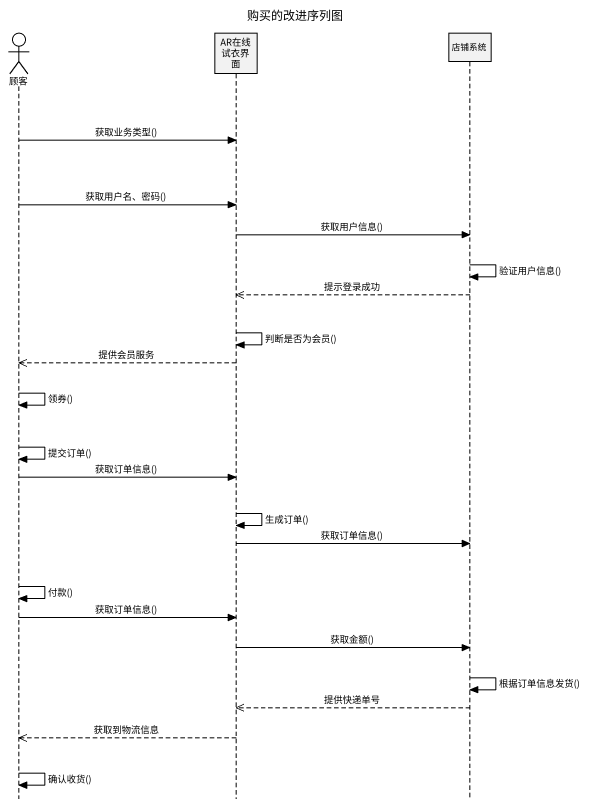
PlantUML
@startuml
title 购买的改进序列图
hide footbox
actor 顾客
participant AR在线试衣界面
participant 店铺系统

顾客 -> AR在线试衣界面 : 获取业务类型()
顾客 -> AR在线试衣界面 : 获取用户名、密码()
AR在线试衣界面 -> 店铺系统 : 获取用户信息()
店铺系统 -> 店铺系统 : 验证用户信息()
店铺系统 -->> AR在线试衣界面 : 提示登录成功
AR在线试衣界面 -> AR在线试衣界面 : 判断是否为会员()
AR在线试衣界面 -->> 顾客 : 提供会员服务
顾客 -> 顾客 : 领券()
顾客 -> 顾客 : 提交订单()
顾客 -> AR在线试衣界面 : 获取订单信息()
AR在线试衣界面 -> AR在线试衣界面 : 生成订单()
AR在线试衣界面 -> 店铺系统 : 获取订单信息()
顾客 -> 顾客 : 付款()
顾客 -> AR在线试衣界面 : 获取订单信息()
AR在线试衣界面 -> 店铺系统 : 获取金额()
店铺系统 -> 店铺系统 : 根据订单信息发货()
店铺系统 -->> AR在线试衣界面 : 提供快递单号
AR在线试衣界面 -->> 顾客 : 获取到物流信息
顾客 -> 顾客 : 确认收货()
@enduml
